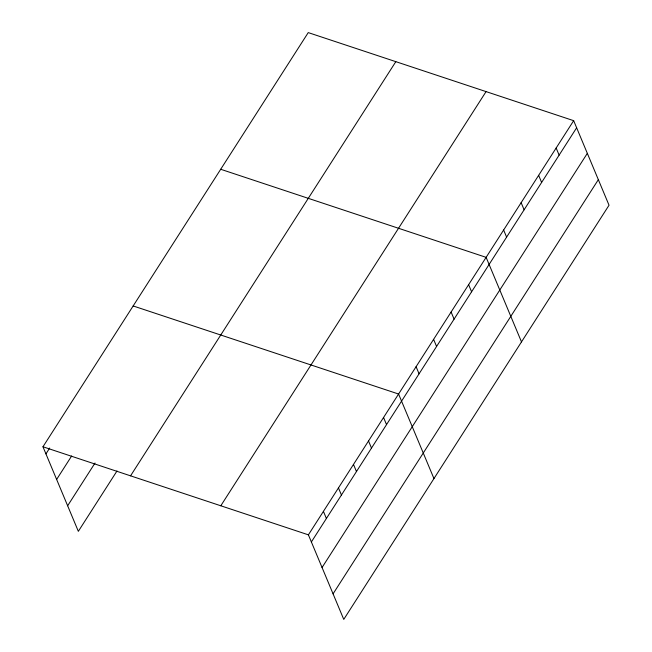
<?xml version="1.0" encoding="UTF-8"?>
<svg xmlns="http://www.w3.org/2000/svg" width="652" height="652" viewBox="0 0 652 652"><rect width="100%" height="100%" fill="white"/><g stroke="black" fill="none" stroke-linecap="round" stroke-linejoin="round"><path stroke-width="0.98" d="M42.967 446.775L308.241 32.6L573.662 120.669L609.033 205.225L343.759 619.4L308.396 534.844L42.967 446.775L78.338 531.331L116.993 470.98M45.942 453.89L49.699 448.022M56.634 479.44L71.663 455.976M67.645 505.773L95.029 463.026M130.555 475.838L395.829 61.663M220.8 505.781L486.074 91.606M308.396 534.844L573.662 120.669M311.371 541.959L576.637 127.784M322.055 567.517L587.33 153.342M333.074 593.842L598.34 179.667M220.702 169.275L486.123 257.344L521.494 341.901M133.163 305.951L398.584 394.028L433.955 478.584M556.156 148.004L559.131 155.119M538.65 175.339L541.625 182.454M521.135 202.674L524.118 209.789M503.629 230.009L506.604 237.124M468.617 284.688L471.592 291.794M451.111 312.023L454.085 319.13M433.596 339.358L436.579 346.473M416.09 366.693L419.065 373.808M383.555 417.492L386.53 424.607M368.519 440.964L371.493 448.079M353.49 464.436L356.465 471.551M338.453 487.908L341.436 495.023M323.425 511.372L326.399 518.487"/></g></svg>
